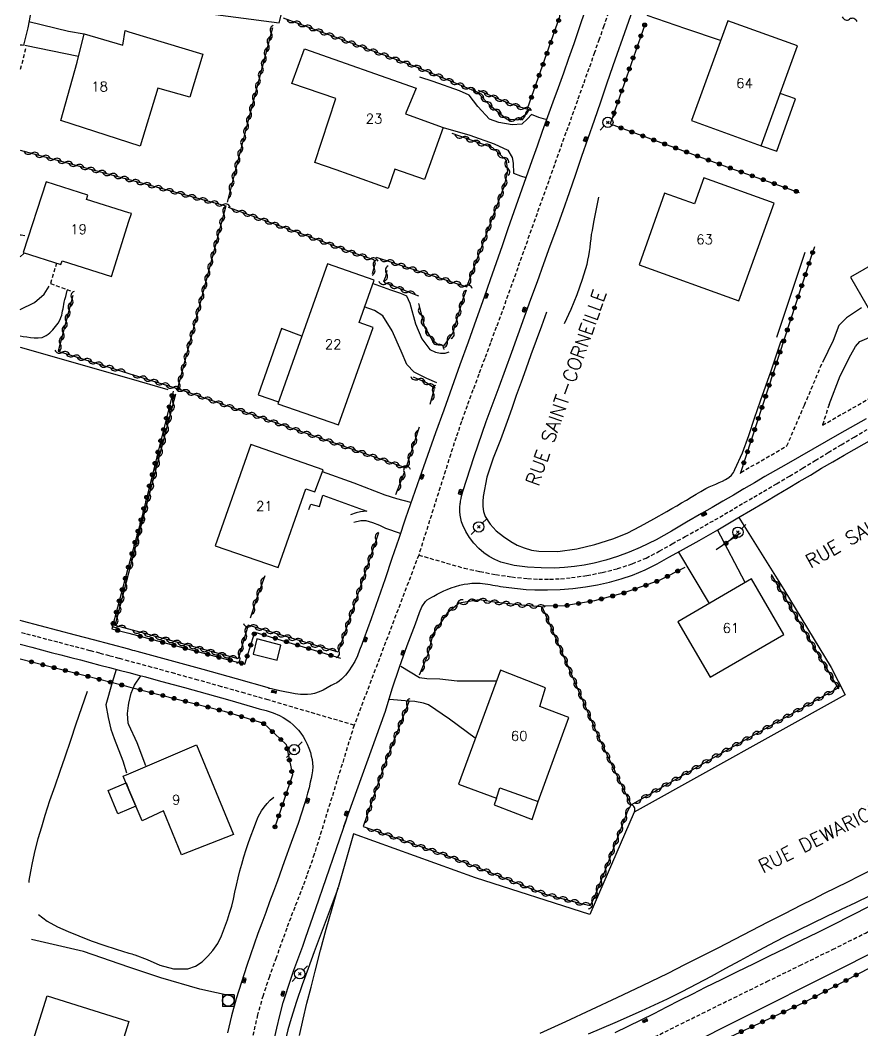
# Model space of a CAD drawing. Header units: millimetres. Extents: x 176000 to 177001, y 163000 to 164001.
# Drawn here: x 176000 to 176108.5, y 163744.2 to 163874.3 of the extents above; entities that cross this region are included whole.
import ezdxf
from ezdxf.enums import TextEntityAlignment as Align

# ---------------------------------------------------------------- set-up
doc = ezdxf.new("R2010")
doc.units = ezdxf.units.MM
doc.linetypes.add('DASHED', pattern=[0.75, 0.5, -0.25])
doc.layers.get('0').update_dxf_attribs({"linetype": 'CONTINUOUS'})
for name, color, linetype in [('W0001', 6, 'DASHED'), ('W0008', 7, 'CONTINUOUS'), ('W0014', 7, 'CONTINUOUS'), ('W0017', 7, 'CONTINUOUS'), ('W0101', 7, 'CONTINUOUS'), ('W0104', 1, 'CONTINUOUS'), ('W0112', 1, 'DASHED'), ('W0211', 2, 'CONTINUOUS'), ('W0214', 2, 'CONTINUOUS'), ('W0300', 7, 'CONTINUOUS'), ('W0310', 3, 'CONTINUOUS'), ('W0322', 7, 'CONTINUOUS'), ('W0323', 7, 'CONTINUOUS'), ('W0330', 7, 'CONTINUOUS'), ('W0401', 7, 'CONTINUOUS'), ('W0420', 7, 'CONTINUOUS'), ('W0473', 7, 'CONTINUOUS'), ('W0989', 7, 'CONTINUOUS'), ('W0991', 7, 'CONTINUOUS')]:
    doc.layers.add(name, color=color, linetype=linetype)
doc.styles.get("Standard").update_dxf_attribs({"font": 'romans.shx', "width": 0.85})

# ---------------------------------------------------------------- blocks, each defined once
blk = doc.blocks.new('T401')
for p, q in [((-0.3, 0.3), (0, 0.3)), ((-0.3, -0.25), (-0.3, 0.3)), ((-0.3, 0.15), (0, 0.15)), ((-0.3, 0), (0, 0)), ((0, 0.3), (0, -0.25)), ((-0.3, -0.15), (0, -0.15)), ((-0.3, -0.25), (-0.3, -0.3)), ((-0.3, -0.3), (0, -0.3)), ((0, -0.3), (0, -0.25))]:
    blk.add_line(p, q)
blk = doc.blocks.new('T473')
for p, q in [((-0.166667, 0.166667), (0.166667, -0.166667)), ((-0.166667, -0.166667), (0.166667, 0.166667)), ((0.500001, 0.500001), (1.000002, 1.000002)), ((-1.000002, -1.000002), (-0.500001, -0.500001))]:
    blk.add_line(p, q)
blk.add_ellipse((0, 0), major_axis=(0.471405, 0.471405), ratio=1, start_param=5.4977871438, end_param=11.780972451)
blk = doc.blocks.new('T420')
for p, q in [((0.75, 0.75), (-0.75, 0.75)), ((-0.75, 0.75), (-0.75, -0.75)), ((0.75, 0.75), (0.75, -0.75)), ((0.75, -0.75), (-0.75, -0.75))]:
    blk.add_line(p, q)
blk.add_ellipse((0, 0), major_axis=(-0.53, 0.53), ratio=1, start_param=3.926991, end_param=10.210176)
blk = doc.blocks.new('t310o')
at = {"color": 0, "linetype": 'Continuous'}
for centre, start, end in [((-0.5, 0.38), 216.8699, 323.1304), ((0.5, -0.37), 36.8699, 143.1303)]:
    blk.add_arc(centre, 0.625, start, end, dxfattribs=at)
blk = doc.blocks.new('t323o')
at = {"color": 0, "linetype": 'Continuous'}
for radius in [0.25, 0.15]:
    blk.add_circle((0, 0), radius, dxfattribs=at)
blk = doc.blocks.new('t322o')
at = {"color": 0, "linetype": 'Continuous'}
for radius in [0.25, 0.15]:
    blk.add_circle((0, 0), radius, dxfattribs=at)

msp = doc.modelspace()

# ---------------------------------------------------------------- linework, layer by layer
at = {"layer": 'W0001'}
for points in [[(176075.75, 163875.28), (176075.16, 163873.57), (176074.56, 163871.86), (176073.96, 163870.16), (176073.23, 163868.09), (176072.49, 163866.02), (176071.75, 163863.95), (176071.01, 163861.88), (176070.27, 163859.82), (176069.53, 163857.75), (176068.79, 163855.69), (176068.05, 163853.62), (176067.3, 163851.51), (176066.55, 163849.41), (176065.8, 163847.31), (176065.06, 163845.2), (176064.31, 163843.1), (176063.56, 163841), (176062.81, 163838.89), (176062.05, 163836.79), (176061.31, 163834.77), (176060.56, 163832.74), (176059.81, 163830.72), (176059.05, 163828.7), (176058.3, 163826.68), (176057.55, 163824.65), (176056.83, 163822.62), (176056.12, 163820.58), (176051.31, 163805.42)], [(176051.31, 163805.42), (176057.17, 163803.74), (176059.2, 163803.3), (176061.24, 163802.91), (176063.3, 163802.6), (176065.36, 163802.39), (176066.77, 163802.32), (176068.17, 163802.31), (176069.58, 163802.37), (176070.98, 163802.51), (176072.97, 163802.79), (176074.95, 163803.18), (176076.91, 163803.67), (176078.82, 163804.29), (176080.59, 163805.04), (176082.3, 163805.92), (176083.96, 163806.87), (176085.62, 163807.8), (176086.9, 163808.5), (176088.17, 163809.22), (176089.43, 163809.94), (176090.69, 163810.67), (176091.95, 163811.41), (176093.2, 163812.15), (176094.46, 163812.88), (176095.72, 163813.61), (176097.4, 163814.58), (176099.07, 163815.58), (176100.73, 163816.59), (176102.38, 163817.6), (176104.04, 163818.62), (176105.71, 163819.62), (176107.38, 163820.61), (176109.06, 163821.58)], [(176051.31, 163805.42), (176043, 163783.5)], [(176014, 163791.76), (176012.75, 163792.1), (176011.5, 163792.43), (176010.25, 163792.77), (176009, 163793.1), (176007.61, 163793.47), (176006.22, 163793.83), (176004.83, 163794.2), (176003.44, 163794.56), (176002.05, 163794.92), (176000.66, 163795.28), (176000, 163795.46)], [(176043, 163783.5), (176031.94, 163786.76), (176028.93, 163787.62), (176025.93, 163788.47), (176022.91, 163789.31), (176019.9, 163790.15), (176018.43, 163790.55), (176016.95, 163790.96), (176015.48, 163791.36), (176014, 163791.76)], [(176043, 163783.5), (176037.86, 163766.88), (176037.39, 163765.5), (176036.9, 163764.14), (176036.39, 163762.78), (176035.87, 163761.42), (176035.35, 163760.07), (176034.83, 163758.71), (176034.32, 163757.35), (176033.83, 163755.98), (176032.96, 163753.56), (176032.09, 163751.14), (176031.27, 163748.7), (176030.57, 163746.22), (176029.87, 163743.18), (176029.3, 163740.11), (176028.83, 163737.02), (176028.45, 163733.92), (176029.48, 163723.38)], [(176029.48, 163723.38), (176047.74, 163729.52), (176051.99, 163730.97), (176056.25, 163732.41), (176060.48, 163733.91), (176064.67, 163735.52), (176068.12, 163736.98), (176071.52, 163738.52), (176074.89, 163740.12), (176078.26, 163741.72), (176081.69, 163743.36), (176085.1, 163745.04), (176088.5, 163746.73), (176091.9, 163748.41), (176096.14, 163750.48), (176100.38, 163752.55), (176104.62, 163754.63), (176108.84, 163756.74), (176112.78, 163758.75), (176116.71, 163760.78), (176120.63, 163762.82), (176124.54, 163764.89)]]:
    msp.add_lwpolyline(points, dxfattribs=at)
at = {"layer": 'W0008'}
for points in [[(176108.95, 163822.97), (176105.51, 163821.02), (176102.07, 163819.06), (176098.63, 163817.1), (176097.27, 163816.31), (176095.9, 163815.52), (176094.54, 163814.73), (176093.19, 163813.93), (176091.83, 163813.14), (176090.46, 163812.35), (176089.1, 163811.56), (176087.73, 163810.78), (176085.79, 163809.64), (176083.85, 163808.48), (176081.88, 163807.37), (176079.85, 163806.38), (176078.4, 163805.78), (176076.92, 163805.24), (176075.42, 163804.78), (176073.89, 163804.39), (176072.64, 163804.13), (176071.37, 163803.93), (176070.09, 163803.8), (176068.81, 163803.75), (176067.08, 163803.76), (176065.33, 163803.84), (176063.59, 163804.07), (176061.89, 163804.52), (176061.11, 163804.84), (176060.38, 163805.24), (176059.7, 163805.72), (176059.07, 163806.26), (176058.43, 163806.93), (176057.87, 163807.66), (176057.39, 163808.45), (176056.98, 163809.27), (176056.83, 163809.7), (176056.72, 163810.13), (176056.64, 163810.57), (176056.6, 163811.01), (176056.59, 163811.19), (176056.59, 163811.36), (176056.6, 163811.53), (176056.62, 163811.7), (176056.64, 163811.87), (176056.66, 163812.04), (176056.69, 163812.21), (176056.71, 163812.38), (176056.77, 163812.69), (176056.84, 163813), (176056.92, 163813.3), (176057.01, 163813.6), (176058.44, 163818.13), (176060.02, 163822.62), (176061.67, 163827.08), (176063.29, 163831.54), (176064.11, 163833.82), (176064.94, 163836.11), (176065.77, 163838.39), (176066.6, 163840.67), (176067.44, 163842.95), (176068.26, 163845.23), (176069.09, 163847.52), (176069.9, 163849.8), (176070.72, 163852.13), (176071.53, 163854.46), (176072.34, 163856.79), (176073.14, 163859.12), (176073.94, 163861.45), (176074.75, 163863.78), (176075.55, 163866.12), (176076.36, 163868.45), (176078.11, 163873.47), (176079.87, 163878.48)], [(176072.59, 163875.09), (176072.16, 163873.82), (176071.72, 163872.54), (176071.27, 163871.26), (176070.61, 163869.38), (176069.94, 163867.49), (176069.26, 163865.61), (176068.59, 163863.73), (176067.91, 163861.85), (176067.23, 163859.97), (176066.55, 163858.09), (176065.88, 163856.2), (176065.11, 163854.01), (176064.34, 163851.82), (176063.58, 163849.62), (176062.81, 163847.43), (176062.05, 163845.23), (176061.28, 163843.04), (176060.52, 163840.85), (176059.74, 163838.65), (176058.71, 163835.74), (176057.67, 163832.82), (176056.62, 163829.91), (176055.57, 163827), (176054.53, 163824.09), (176053.48, 163821.18), (176052.44, 163818.26), (176051.41, 163815.34), (176050.51, 163812.75), (176049.62, 163810.16), (176048.75, 163807.56), (176047.87, 163804.97), (176046.99, 163802.37), (176046.09, 163799.78), (176045.18, 163797.2), (176044.23, 163794.62), (176043.97, 163793.89), (176043.71, 163793.15), (176043.42, 163792.42), (176043.08, 163791.72), (176042.72, 163791.1), (176042.32, 163790.51), (176041.88, 163789.95), (176041.38, 163789.44), (176041.08, 163789.19), (176040.75, 163788.98), (176040.4, 163788.79), (176040.06, 163788.61), (176039.54, 163788.32), (176039.02, 163788.04), (176038.48, 163787.79), (176037.91, 163787.61), (176037.46, 163787.51), (176037, 163787.47), (176036.54, 163787.46), (176036.09, 163787.47), (176035.41, 163787.54), (176034.75, 163787.67), (176034.09, 163787.82), (176033.43, 163787.95), (176033.07, 163788.02), (176032.71, 163788.09), (176032.35, 163788.17), (176031.98, 163788.24)], [(176047.02, 163785.33), (176047.89, 163788.17), (176048.82, 163791), (176049.82, 163793.79), (176050.88, 163796.57), (176051.14, 163797.29), (176051.4, 163798.04), (176051.72, 163798.77), (176052.17, 163799.43), (176052.41, 163799.66), (176052.7, 163799.84), (176052.99, 163799.99), (176053.28, 163800.14), (176053.69, 163800.37), (176054.1, 163800.59), (176054.53, 163800.8), (176054.96, 163800.99), (176055.49, 163801.19), (176056.04, 163801.38), (176056.59, 163801.53), (176057.15, 163801.66), (176057.66, 163801.73), (176058.17, 163801.78), (176058.69, 163801.8), (176059.21, 163801.79), (176059.54, 163801.77), (176059.87, 163801.73), (176060.2, 163801.68), (176060.53, 163801.62), (176060.86, 163801.56), (176061.18, 163801.5), (176061.51, 163801.44), (176061.84, 163801.39), (176062.94, 163801.25), (176064.05, 163801.1), (176065.16, 163800.99), (176066.27, 163800.93), (176067.91, 163800.93), (176069.54, 163800.98), (176071.18, 163801.11), (176072.8, 163801.32), (176074.34, 163801.59), (176075.87, 163801.93), (176077.38, 163802.35), (176078.86, 163802.85), (176080.46, 163803.52), (176082, 163804.31), (176083.52, 163805.14), (176085.02, 163805.97), (176087.43, 163807.3), (176089.82, 163808.67), (176092.19, 163810.07), (176094.56, 163811.46), (176096.01, 163812.3), (176097.45, 163813.16), (176098.88, 163814.02), (176100.32, 163814.88), (176101.75, 163815.73), (176103.19, 163816.59), (176104.64, 163817.44), (176106.08, 163818.27), (176109.95, 163820.48)], [(176014, 163793.28), (176011.72, 163793.9), (176009.43, 163794.51), (176007.14, 163795.11), (176004.86, 163795.71), (176002.57, 163796.31), (176000.28, 163796.91), (176000, 163796.99)], [(176000, 163793.94), (176001.49, 163793.55), (176004, 163792.89), (176005.25, 163792.56), (176006.5, 163792.23), (176007.75, 163791.91), (176009, 163791.58), (176010.25, 163791.26), (176011.5, 163790.93), (176012.75, 163790.61), (176014, 163790.28)], [(176032.09, 163788.27), (176027.84, 163789.47), (176023.58, 163790.66), (176019.31, 163791.84), (176015.05, 163793), (176014.78, 163793.07), (176014.52, 163793.14), (176014.26, 163793.21), (176014, 163793.28)], [(176014, 163790.28), (176015.06, 163790), (176016.12, 163789.72), (176017.17, 163789.44), (176018.23, 163789.15), (176021.15, 163788.36), (176024.07, 163787.55), (176026.99, 163786.73), (176029.9, 163785.87), (176030.78, 163785.62), (176031.67, 163785.38), (176032.56, 163785.1), (176033.41, 163784.74), (176033.88, 163784.49), (176034.33, 163784.2), (176034.75, 163783.89), (176035.16, 163783.55), (176035.51, 163783.21), (176035.84, 163782.85), (176036.14, 163782.47), (176036.42, 163782.06), (176036.71, 163781.57), (176036.96, 163781.06), (176037.17, 163780.53), (176037.36, 163779.99), (176037.48, 163779.53), (176037.58, 163779.07), (176037.64, 163778.6), (176037.66, 163778.13), (176037.64, 163777.63), (176037.56, 163777.13), (176037.46, 163776.64), (176037.35, 163776.16), (176037.19, 163775.45), (176037.01, 163774.75), (176036.81, 163774.05), (176036.61, 163773.36), (176035.79, 163770.86), (176034.91, 163768.39), (176034, 163765.93), (176033.11, 163763.46), (176032.61, 163762.1), (176032.11, 163760.74), (176031.61, 163759.39), (176031.1, 163758.03), (176030.6, 163756.68), (176030.11, 163755.31), (176029.64, 163753.95), (176029.18, 163752.57), (176028.49, 163750.42), (176027.82, 163748.26), (176027.21, 163746.08), (176026.69, 163743.88)], [(176041.69, 163770.44), (176047.02, 163785.33)], [(176032.68, 163742.8), (176033.03, 163744.47), (176033.43, 163746.13), (176033.87, 163747.78), (176034.19, 163748.83), (176034.53, 163749.88), (176034.88, 163750.91), (176035.25, 163751.95), (176035.63, 163752.98), (176036.01, 163754.01), (176036.38, 163755.04), (176036.75, 163756.07), (176038.08, 163759.92), (176039.4, 163763.77), (176040.72, 163767.62), (176042.04, 163771.47)], [(176123.33, 163767.3), (176118.68, 163764.9), (176114.01, 163762.52), (176109.34, 163760.15), (176104.67, 163757.8), (176102.61, 163756.78), (176100.56, 163755.76), (176098.51, 163754.75), (176096.45, 163753.74), (176094.39, 163752.74), (176092.34, 163751.73), (176090.28, 163750.72), (176088.22, 163749.71), (176086.56, 163748.88), (176084.9, 163748.04), (176083.24, 163747.2), (176081.59, 163746.35), (176079.93, 163745.52), (176078.26, 163744.69), (176076.58, 163743.89)], [(176087.48, 163743.04), (176091.3, 163744.96), (176096.44, 163747.53), (176101.57, 163750.11), (176106.69, 163752.7), (176111.82, 163755.29), (176115.35, 163757.08), (176118.88, 163758.86), (176122.41, 163760.65), (176125.95, 163762.44)]]:
    msp.add_lwpolyline(points, dxfattribs=at)
at = {"layer": 'W0014'}
for points in [[(176001.64, 163914.1), (176001.91, 163912.11), (176002.15, 163910.12), (176002.36, 163908.13), (176002.53, 163906.13), (176002.74, 163903.06), (176002.9, 163900), (176003, 163896.92), (176003.01, 163893.85), (176002.93, 163890.43), (176002.78, 163887.01), (176002.53, 163883.6), (176002.17, 163880.2), (176001.84, 163877.9), (176001.43, 163875.61), (176000.96, 163873.33), (176000.41, 163871.07)], [(176000.41, 163871.06), (176000.23, 163871.07), (176000.05, 163871.09), (176000, 163871.09)]]:
    msp.add_lwpolyline(points, dxfattribs=at)
at = {"layer": 'W0017'}
for points in [[(176001.09, 163874.15), (176006.2, 163872.88)], [(176090.16, 163871.69), (176085.72, 163873.18), (176080.73, 163874.93)], [(176006.2, 163872.88), (176008.24, 163872.53)], [(176007.52, 163869.64), (176000.58, 163871.04)], [(176067.7, 163861.51), (176066.78, 163861.78), (176065.83, 163862.14), (176065.34, 163861.58), (176064.59, 163860.92), (176063.34, 163860.82), (176061.65, 163861.13), (176060.42, 163861.57), (176058.93, 163863.17), (176057.81, 163864.65), (176056.56, 163865.21), (176053.17, 163866.39), (176051.45, 163866.98)], [(176054.48, 163860.5), (176057.9, 163859.48), (176061.02, 163858.37), (176062.81, 163857.55), (176063.35, 163856.62), (176063.47, 163855.88), (176063.52, 163854.6)], [(176063.52, 163854.6), (176064.42, 163854.28), (176065.13, 163854.06)], [(176000.46, 163844.27), (176000, 163843.81)], [(176000, 163837.03), (176001.85, 163837.96), (176003.09, 163839.02), (176003.74, 163840.07)], [(176045.31, 163840.43), (176047.68, 163839.57), (176048.97, 163839.13), (176049.75, 163838.81), (176050.17, 163837.85), (176050.9, 163835.2), (176051.71, 163833.26), (176052.74, 163831.89), (176053.47, 163831.55), (176054.12, 163831.42), (176054.73, 163831.43), (176055.24, 163831.61)], [(176053.67, 163827.6), (176052.37, 163828.17), (176050.72, 163828.99), (176049.8, 163829.95), (176049.04, 163831.67), (176047.91, 163834.29), (176046.71, 163836.23), (176045.62, 163836.92), (176044.3, 163837.39)], [(176108.35, 163837.27), (176106.4, 163835.99), (176105.41, 163834.98), (176104.67, 163833.04), (176103.31, 163830.23)], [(176104.15, 163824.8), (176105.58, 163828.49), (176106.94, 163831.2), (176107.57, 163832.27), (176108.12, 163832.91), (176109, 163833.29), (176111.27, 163834.34)], [(176050.3, 163812.18), (176048.48, 163812.68), (176047.01, 163813.15), (176043.01, 163814.69), (176038.92, 163816.15)], [(176037.18, 163811.28), (176037.41, 163811.98), (176038.56, 163811.66), (176038.98, 163813.14), (176044.65, 163811.08), (176043.81, 163810.99), (176043.28, 163810.86), (176042.54, 163810.58)], [(176042.98, 163809.65), (176043.86, 163809.87), (176044.52, 163809.85), (176045.35, 163809.61), (176046.27, 163809.25), (176047.02, 163808.9), (176048.92, 163808.24)], [(176093.37, 163801.87), (176089.78, 163808.69)], [(176084.75, 163805.81), (176088.72, 163799.16)], [(176012.37, 163790.69), (176011.85, 163788.99), (176011.04, 163786.11), (176011.32, 163784.52), (176011.66, 163782.99), (176012.11, 163781.8), (176013.23, 163778.91), (176013.7, 163777.37)], [(176049, 163791.1), (176051.42, 163789.67), (176052.34, 163789.52), (176054.04, 163789.48), (176056.25, 163789.22), (176061.31, 163789.22)], [(176014, 163786.34), (176014.28, 163787.62), (176014.73, 163788.68), (176015.52, 163789.87)], [(176058.57, 163781.82), (176055.28, 163784.28), (176052.59, 163786.11), (176051.92, 163786.33), (176050.83, 163786.55), (176050.07, 163786.61), (176047.54, 163786.83)], [(176014, 163783.56), (176013.91, 163783.76), (176013.81, 163785.03), (176013.94, 163786.05), (176014, 163786.34)], [(176016.18, 163778.29), (176015.05, 163781.25), (176014, 163783.56)]]:
    msp.add_lwpolyline(points, dxfattribs=at)
at = {"layer": 'W0101'}
for points in [[(176091.12, 163874.24), (176086.45, 163861.38), (176095.42, 163858.13), (176100.09, 163870.99)], [(176054.48, 163860.5), (176052.06, 163853.79), (176048.24, 163855.14), (176047.4, 163852.61), (176040.69, 163855.02), (176037.92, 163855.97), (176040.65, 163864.23), (176034.96, 163866.14), (176036.6, 163870.63), (176050.98, 163865.55), (176049.62, 163862.23)], [(176079.72, 163842.78), (176092.54, 163838.14), (176097.07, 163850.75), (176088.01, 163854.01), (176086.83, 163850.65), (176082.96, 163852.04)], [(176110.94, 163834.2), (176123.26, 163841.31), (176119.23, 163848.3), (176106.91, 163841.19)], [(176039.59, 163842.92), (176033.16, 163824.91), (176041, 163822.19), (176045.47, 163834.71), (176043.66, 163835.37), (176045.57, 163840.82)], [(176033.2, 163803.8), (176036.77, 163813.93), (176037.95, 163813.55), (176039.01, 163816.41), (176029.68, 163819.66), (176025.09, 163806.6)], [(176088.85, 163789.7), (176098.33, 163795.21), (176094.18, 163802.34), (176084.7, 163796.83)], [(176061.84, 163790.6), (176056.44, 163775.9), (176061.33, 163774.13), (176061.78, 163775.45), (176066.71, 163773.66), (176070.66, 163784.52), (176066.91, 163785.93), (176067.64, 163788.3)], [(176003.46, 163748.64), (176014, 163745.34), (176011.72, 163738.08), (176001.19, 163741.38)]]:
    msp.add_lwpolyline(points, close=True, dxfattribs=at)
for points in [[(176005.24, 163861.37), (176007.33, 163868.88), (176008.24, 163872.53), (176013.21, 163871.09), (176013.52, 163872.96), (176014, 163872.82)], [(176014, 163872.82), (176023.5, 163869.93), (176021.86, 163864.41), (176017.71, 163865.53), (176015.45, 163858.1), (176014, 163858.56)], [(176014, 163858.56), (176005.24, 163861.37)], [(176014, 163849.5), (176008.55, 163851.22), (176008.72, 163851.77), (176003.34, 163853.47), (176000.39, 163844.39)], [(176014, 163848.42), (176014.31, 163849.4), (176014, 163849.5)], [(176000.39, 163844.39), (176005.25, 163842.85), (176005.39, 163843.3), (176011.75, 163841.3), (176014, 163848.42)], [(176022.71, 163781), (176027.48, 163769.43), (176020.77, 163766.81), (176018.45, 163772.48), (176015.69, 163771.17), (176014, 163775.2)], [(176014, 163777.26), (176022.71, 163781)], [(176014, 163775.2), (176013.27, 163776.94), (176014, 163777.26)]]:
    msp.add_lwpolyline(points, dxfattribs=at)
at = {"layer": 'W0104'}
for points in [[(176095.42, 163858.13), (176097.45, 163857.42), (176099.85, 163864.19), (176097.87, 163864.88)], [(176036.27, 163833.63), (176033.63, 163834.6), (176030.66, 163826.07), (176033.24, 163825.14)], [(176014, 163772.69), (176012.57, 163772.09), (176011.31, 163775.1), (176013.63, 163776.08)], [(176013.63, 163776.08), (176014, 163775.2)], [(176014, 163775.2), (176014.89, 163773.07), (176014, 163772.69)], [(176061.33, 163774.13), (176061.04, 163773.25), (176065.93, 163771.38), (176066.71, 163773.66)]]:
    msp.add_lwpolyline(points, dxfattribs=at)
msp.add_lwpolyline([(176029.98, 163792.66), (176033.07, 163791.87), (176033.57, 163793.83), (176030.48, 163794.61)], close=True, dxfattribs=at)
at = {"layer": 'W0112'}
for points in [[(176000.69, 163870.62), (176000, 163867.91)], [(176004.68, 163843.03), (176003.89, 163840.39), (176006.82, 163839.34)], [(176104.15, 163824.8), (176103.3, 163822.14), (176121.14, 163832.31)], [(176092.8, 163816.06), (176098.72, 163819.47), (176100.99, 163824.73), (176103.31, 163830.23)]]:
    msp.add_lwpolyline(points, dxfattribs=at)
at = {"layer": 'W0211'}
for points in [[(176000.6, 163846.55), (176000.13, 163846.6), (176000, 163846.6)], [(176000, 163833.64), (176000.39, 163833.57), (176000.84, 163833.51), (176001.32, 163833.45), (176001.81, 163833.39), (176002.31, 163833.38), (176002.81, 163833.45), (176003.08, 163833.56), (176003.34, 163833.7), (176003.58, 163833.87), (176003.8, 163834.06), (176004.19, 163834.43), (176004.55, 163834.84), (176004.87, 163835.28), (176005.14, 163835.76), (176005.25, 163836.03), (176005.34, 163836.3), (176005.41, 163836.58), (176005.46, 163836.86), (176005.51, 163837.14), (176005.56, 163837.42), (176005.61, 163837.7), (176005.67, 163837.97), (176005.76, 163838.35), (176005.86, 163838.73), (176005.96, 163839.11), (176006.05, 163839.49)], [(176109.5, 163764.8), (176108.02, 163764.05), (176106.53, 163763.3), (176105.04, 163762.56), (176103.54, 163761.82), (176102.05, 163761.08), (176100.57, 163760.33), (176098.42, 163759.23), (176096.27, 163758.13), (176094.13, 163757.02), (176091.99, 163755.91), (176089.84, 163754.81), (176087.69, 163753.71), (176085.54, 163752.63), (176083.38, 163751.55), (176080.1, 163749.95), (176076.82, 163748.38), (176073.52, 163746.83), (176070.21, 163745.31), (176066.9, 163743.81)], [(176035.98, 163743.55), (176036.43, 163745.64), (176036.92, 163747.71), (176037.45, 163749.78), (176037.98, 163751.84), (176038.68, 163754.53), (176039.41, 163757.23), (176040.16, 163759.91), (176040.93, 163762.59)]]:
    msp.add_lwpolyline(points, dxfattribs=at)
at = {"layer": 'W0214'}
for points in [[(176040.95, 163762.58), (176040.16, 163760.52), (176039.38, 163758.46), (176038.62, 163756.39), (176037.86, 163754.31), (176037.09, 163752.18), (176036.31, 163750.05), (176035.56, 163747.91), (176034.87, 163745.74), (176034.47, 163744.29), (176034.12, 163742.83)], [(176073.2, 163743.76), (176076.62, 163745.21), (176080.01, 163746.71), (176083.37, 163748.28), (176085.26, 163749.21), (176087.14, 163750.19), (176089.01, 163751.18), (176090.87, 163752.2), (176092.72, 163753.21), (176094.58, 163754.22), (176096.44, 163755.22), (176098.32, 163756.19), (176100.16, 163757.12), (176102.02, 163758.02), (176103.87, 163758.91), (176105.74, 163759.8), (176107.6, 163760.69), (176109.45, 163761.58)]]:
    msp.add_lwpolyline(points, dxfattribs=at)
at = {"layer": 'W0300'}
for points in [[(176014, 163876.48), (176033.33, 163873.95), (176039.55, 163898.26), (176014, 163898.07)], [(176074.48, 163851.52), (176074.25, 163850.45), (176074.03, 163849.38), (176073.82, 163848.31), (176073.63, 163847.24), (176073.54, 163846.69), (176073.46, 163846.14), (176073.4, 163845.59), (176073.33, 163845.05), (176073.26, 163844.5), (176073.18, 163843.95), (176073.07, 163843.4), (176072.95, 163842.86), (176072.37, 163840.89), (176071.69, 163838.95), (176070.92, 163837.04), (176070.04, 163835.18)], [(176101.04, 163844.38), (176097.37, 163833.44)], [(176067.79, 163836.72), (176067.11, 163834.89), (176066.43, 163833.05), (176065.76, 163831.22), (176065.1, 163829.38), (176064.49, 163827.69), (176063.88, 163825.99), (176063.29, 163824.3), (176062.7, 163822.6), (176061.84, 163820.25), (176060.9, 163817.89), (176060.1, 163815.47), (176059.62, 163812.97), (176059.57, 163812.33), (176059.56, 163811.67), (176059.65, 163811.01), (176059.87, 163810.38), (176060.5, 163809.38), (176061.31, 163808.53), (176062.22, 163807.81), (176063.17, 163807.18), (176064.01, 163806.71), (176064.9, 163806.33), (176065.83, 163806.05), (176066.79, 163805.9), (176069.24, 163805.88), (176071.66, 163806.22), (176074.01, 163806.79), (176076.31, 163807.5), (176078.14, 163808.23), (176079.89, 163809.12), (176081.59, 163810.09), (176083.28, 163811.05), (176083.92, 163811.4), (176084.55, 163811.76), (176085.17, 163812.13), (176085.79, 163812.51), (176086.41, 163812.88), (176087.04, 163813.26), (176087.66, 163813.62), (176088.29, 163813.98), (176088.71, 163814.19), (176089.13, 163814.39), (176089.56, 163814.57), (176089.99, 163814.75), (176090.42, 163814.94), (176090.84, 163815.17), (176091.23, 163815.43), (176091.6, 163815.73), (176091.74, 163815.89), (176091.85, 163816.06), (176091.95, 163816.24), (176092.04, 163816.43), (176092.99, 163818.6), (176093.81, 163820.82), (176094.56, 163823.07), (176095.33, 163825.3), (176096.01, 163827.22), (176096.68, 163829.14), (176097.33, 163831.07), (176097.98, 163833)], [(176008.61, 163787.85), (176007.89, 163785.74), (176007.18, 163783.63), (176006.46, 163781.52), (176005.74, 163779.4), (176005.09, 163777.53), (176004.44, 163775.66), (176003.79, 163773.78), (176003.19, 163771.89), (176002.73, 163770.39), (176002.29, 163768.87), (176001.88, 163767.35), (176001.56, 163765.8), (176001.34, 163764.66), (176001.12, 163763.49), (176001.1, 163763.23)], [(176014, 163754.16), (176014.19, 163754.11), (176014.38, 163754.05), (176014.57, 163753.99), (176014.76, 163753.93), (176016.33, 163753.34), (176017.97, 163752.62), (176019.75, 163752.11), (176021.58, 163752.13), (176022.57, 163752.47), (176023.44, 163753.04), (176024.17, 163753.75), (176024.82, 163754.49), (176025.44, 163755.4), (176025.92, 163756.39), (176026.31, 163757.4), (176026.68, 163758.42), (176026.97, 163759.3), (176027.23, 163760.2), (176027.45, 163761.1), (176027.65, 163762.01), (176027.85, 163762.92), (176028.05, 163763.83), (176028.27, 163764.73), (176028.52, 163765.63), (176028.8, 163766.56), (176029.09, 163767.49), (176029.4, 163768.42), (176029.74, 163769.33), (176030.03, 163770.13), (176030.32, 163770.93), (176030.65, 163771.72), (176031.07, 163772.48), (176031.4, 163772.97), (176031.78, 163773.43), (176032.19, 163773.86), (176032.64, 163774.25)], [(176002.37, 163759.14), (176003.45, 163758.29), (176004.79, 163757.55), (176006.18, 163756.95), (176007.55, 163756.37), (176009.13, 163755.73), (176010.75, 163755.17), (176012.37, 163754.66), (176014, 163754.16)]]:
    msp.add_lwpolyline(points, dxfattribs=at)
at = {"layer": 'W0310'}
for points in [[(176033.86, 163874.6), (176050.89, 163868.34), (176058.79, 163865.07), (176060.48, 163863.34), (176062.61, 163861.6), (176064.1, 163861.48), (176065.25, 163862.29), (176065.53, 163862.77), (176064.39, 163863.09), (176062.53, 163863.76), (176059.01, 163865.25)], [(176032.49, 163873.33), (176029.14, 163860.57), (176026.65, 163850.89)], [(176045.85, 163843.78), (176057.52, 163839.98), (176062.32, 163852.89), (176062.79, 163854.78), (176062.6, 163856.24), (176060.85, 163857.86), (176057.34, 163859.09), (176055.61, 163859.7)], [(176000, 163857.56), (176014, 163853.77)], [(176014, 163853.77), (176015.43, 163853.39), (176026.47, 163850.39), (176020.26, 163826.86), (176049.7, 163816.64), (176051.42, 163821.95)], [(176045.37, 163841.69), (176045.74, 163843.07), (176045.52, 163843.45), (176042.76, 163844.38), (176035.98, 163846.88), (176026.8, 163850.2)], [(176051.32, 163838.78), (176047.41, 163840.29), (176047.04, 163840.42), (176046.82, 163840.69), (176047.08, 163841.28), (176047.27, 163842.07)], [(176006.77, 163838.83), (176004.9, 163831.68), (176014, 163828.81)], [(176051.27, 163837.8), (176052.04, 163834.79), (176053, 163833.2), (176053.86, 163832.49), (176054.65, 163832.47), (176055.7, 163833.99), (176057, 163838.29), (176057.46, 163839.57)], [(176014, 163828.81), (176020.22, 163826.85)], [(176052.78, 163824.86), (176053.31, 163826.72), (176053.28, 163826.96), (176052.32, 163827.62), (176051.04, 163828.14), (176050.66, 163828.32)], [(176014, 163803.15), (176020.06, 163826.17)], [(176048.37, 163813.24), (176049.49, 163816.11)], [(176046.14, 163808.3), (176040.93, 163792.9), (176029.37, 163796.41), (176028.06, 163792.04), (176014, 163795.87)], [(176014, 163795.87), (176012.21, 163796.36), (176014, 163803.15)], [(176031.49, 163802.73), (176030.46, 163799.93), (176029.62, 163797.31)], [(176078.67, 163773.24), (176090.42, 163780), (176105.33, 163788.31), (176096.74, 163802.91)], [(176044.17, 163770.47), (176055.41, 163766.54), (176067.6, 163761.76), (176072.08, 163760.59), (176073.41, 163760.29), (176073.78, 163760.99), (176075.29, 163764.67), (176078.25, 163772.49), (176078.67, 163773.24), (176074.55, 163781.82), (176069.89, 163792.64), (176067.25, 163798.68)], [(176067.51, 163798.73), (176064.12, 163799.02), (176061.36, 163799.33), (176059.1, 163799.65), (176056.52, 163799.22), (176054.99, 163797.95), (176053.14, 163795.25), (176052.5, 163792.63), (176051.39, 163789.97)], [(176050.07, 163786.65), (176046.96, 163778.54), (176044.18, 163770.47)]]:
    msp.add_lwpolyline(points, dxfattribs=at)
at = {"layer": 'W0322'}
msp.add_lwpolyline([(176068.35, 163732.72), (176086.34, 163741.02), (176100.89, 163747.78), (176110.77, 163752.97), (176116.48, 163755.41), (176119.51, 163756.1), (176122.88, 163756.16), (176128.47, 163754.94), (176136.33, 163749.57), (176140.65, 163743.6), (176144.83, 163737.64), (176147.65, 163731.82), (176150.65, 163726.01)], dxfattribs=at)
at = {"layer": 'W0323'}
for points in [[(176065.34, 163862.95), (176069.5, 163874.76), (176069.51, 163875.82), (176068.24, 163877.29), (176066.4, 163878.24), (176062.98, 163879.65)], [(176080.46, 163873.83), (176075.95, 163860.95)], [(176075.95, 163860.95), (176091.45, 163855.25), (176100.3, 163852.13)], [(176102.29, 163845.1), (176102.04, 163844.39), (176092.71, 163815.88)], [(176019.7, 163826.52), (176015.47, 163809.63), (176014, 163804.16)], [(176092.76, 163808.22), (176089.64, 163806.09)], [(176014, 163804.16), (176011.79, 163795.93), (176014, 163795.34)], [(176085.58, 163803.82), (176082.27, 163802.14), (176077.65, 163800.5), (176073.94, 163799.54), (176070.09, 163798.87), (176067.43, 163798.85)], [(176014, 163795.34), (176028.91, 163791.38), (176030.22, 163795.51), (176041.25, 163792.12)], [(176000, 163792.04), (176013.37, 163788.6)], [(176013.37, 163788.6), (176014, 163788.44)], [(176014, 163788.44), (176026.28, 163785.31), (176031.31, 163783.75), (176034.25, 163781.03), (176035.05, 163777.12), (176032.8, 163770.39)]]:
    msp.add_lwpolyline(points, dxfattribs=at)
at = {"layer": 'W0330'}
for points in [[(176000, 163832.19), (176014, 163828.19)], [(176014, 163828.19), (176019, 163826.76)], [(176092.52, 163810.27), (176098.33, 163800.98), (176104.41, 163790.93), (176106.23, 163787.43), (176079.04, 163772.31), (176073.36, 163759.11), (176058.63, 163763.86), (176042.9, 163769.53)], [(176042.91, 163769.53), (176040.93, 163762.59)], [(176014, 163752.36), (176008.14, 163754.36), (176001.46, 163755.89)], [(176027.41, 163748.55), (176023.11, 163749.49), (176018.1, 163750.95), (176014, 163752.36)]]:
    msp.add_lwpolyline(points, dxfattribs=at)

# ---------------------------------------------------------------- block references
at = {"layer": 'W0310'}
for p, rotation in [((176035.27, 163874.08), 339.791049823856), ((176036.68, 163873.57), 339.791049823856), ((176106.81, 163874.44), 161.907549622226), ((176032.31, 163872.66), 255.2803046945529), ((176038.08, 163873.05), 339.791049823856), ((176039.49, 163872.53), 339.791049823856), ((176040.9, 163872.01), 339.791049823856), ((176031.93, 163871.21), 255.2803046945529), ((176042.31, 163871.49), 339.791049823856), ((176043.71, 163870.98), 339.791049823856), ((176031.55, 163869.76), 255.2803046945529), ((176045.12, 163870.46), 339.791049823856), ((176046.53, 163869.94), 339.791049823856), ((176047.94, 163869.42), 339.791049823856), ((176031.17, 163868.31), 255.2803046945529), ((176049.34, 163868.9), 339.791049823856), ((176050.75, 163868.38), 339.791049823856), ((176030.79, 163866.86), 255.2803046945529), ((176052.14, 163867.82), 337.5754157320066), ((176053.53, 163867.25), 337.5754157320066), ((176030.41, 163865.41), 255.2803046945529), ((176054.91, 163866.67), 337.5754157320066), ((176056.3, 163866.1), 337.5754157320066), ((176057.69, 163865.53), 337.5754157320066), ((176030.03, 163863.96), 255.2803046945529), ((176059, 163864.85), 314.1294122619702), ((176059.29, 163865.13), 157.0694948487134), ((176060.67, 163864.55), 157.0694948487134), ((176029.65, 163862.51), 255.2803046945529), ((176060.05, 163863.78), 314.1294122619702), ((176061.16, 163862.78), 320.7647825292719), ((176062.05, 163863.96), 157.0694948487134), ((176063.45, 163863.43), 160.1032751610115), ((176062.32, 163861.83), 320.7647825292719), ((176064.88, 163862.95), 164.3614951858169), ((176065.03, 163862.13), 35.17249980301135), ((176029.27, 163861.06), 255.2803046945529), ((176063.74, 163861.51), 355.5453905998151), ((176028.89, 163859.61), 255.5798616372383), ((176056.93, 163859.23), 160.5947004079844), ((176028.52, 163858.15), 255.5798616372383), ((176058.35, 163858.73), 160.6590720253142), ((176059.76, 163858.24), 160.6590720253142), ((176061.1, 163857.62), 137.1954050461981), ((176001.45, 163857.16), 344.8836052046067), ((176002.9, 163856.77), 344.8836052046067), ((176028.14, 163856.7), 255.5798616372383), ((176062.2, 163856.6), 137.1954050461981), ((176004.34, 163856.38), 344.8836052046067), ((176005.79, 163855.99), 344.8836052046067), ((176007.24, 163855.6), 344.8836052046067), ((176008.69, 163855.21), 344.8836052046067), ((176027.77, 163855.25), 255.5798616372383), ((176062.72, 163855.28), 97.71592321019905), ((176010.14, 163854.82), 344.8836052046067), ((176011.58, 163854.43), 344.8836052046067), ((176013.03, 163854.04), 344.8836052046067), ((176027.4, 163853.8), 255.5798616372383), ((176062.55, 163853.81), 75.92811596756158), ((176014.48, 163853.65), 344.8836052047016), ((176015.92, 163853.25), 344.7861872633542), ((176017.37, 163852.86), 344.7861872633542), ((176027.02, 163852.34), 255.5798616372383), ((176062.13, 163852.38), 69.63771329477895), ((176018.82, 163852.47), 344.7861872633542), ((176020.27, 163852.07), 344.7861872633542), ((176021.71, 163851.68), 344.7861872633542), ((176023.16, 163851.29), 344.7861872633542), ((176061.6, 163850.97), 69.63771329477895), ((176024.61, 163850.89), 344.7861872633542), ((176026.06, 163850.5), 344.7861872633542), ((176061.08, 163849.56), 69.63771329477895), ((176026.2, 163849.35), 255.2162938516003), ((176028.21, 163849.69), 160.1071980336985), ((176029.62, 163849.18), 160.1071980336985), ((176031.03, 163848.67), 160.1071980336985), ((176060.56, 163848.16), 69.63771329477895), ((176025.81, 163847.9), 255.2162938516003), ((176032.44, 163848.16), 160.1071980336985), ((176033.85, 163847.65), 160.1071980336985), ((176025.43, 163846.45), 255.2162938516003), ((176035.26, 163847.14), 160.1071980336985), ((176036.67, 163846.62), 159.8205413354243), ((176038.08, 163846.1), 159.8205413354243), ((176060.04, 163846.75), 69.63771329477895), ((176025.05, 163845), 255.2162938516003), ((176039.49, 163845.59), 159.8205413354243), ((176040.9, 163845.07), 159.8205413354243), ((176059.52, 163845.34), 69.63771329477895), ((176024.66, 163843.55), 255.2162938516003), ((176042.31, 163844.55), 159.8205413354243), ((176043.72, 163844.06), 161.2294103979141), ((176045.14, 163843.58), 161.2294103979141), ((176058.99, 163843.94), 69.63771329477895), ((176024.28, 163842.1), 255.2162938516003), ((176045.57, 163842.43), 74.82972197450273), ((176047.28, 163843.32), 341.9591093394868), ((176047.17, 163841.69), 76.6269906051942), ((176048.7, 163842.85), 341.9591093394868), ((176050.13, 163842.39), 341.9591093394868), ((176058.47, 163842.53), 69.63771329477895), ((176023.9, 163840.65), 255.2162938516003), ((176051.56, 163841.92), 341.9591093394868), ((176052.98, 163841.46), 341.9591093394868), ((176054.41, 163840.99), 341.9591093394868), ((176057.95, 163841.12), 69.63771329477895), ((176023.52, 163839.2), 255.2162938516003), ((176047.12, 163840.39), 160.8691852368805), ((176048.52, 163839.86), 158.943867675437), ((176055.84, 163840.53), 341.9591093394868), ((176057.26, 163840.06), 341.9591093394868), ((176006.67, 163838.41), 255.3393245949064), ((176023.13, 163837.75), 255.2162938516003), ((176049.92, 163839.32), 158.943867675437), ((176057.1, 163838.57), 70.21543526623785), ((176006.29, 163836.96), 255.3393245949064), ((176056.65, 163837.13), 73.15675082996135), ((176005.91, 163835.51), 255.3393245949064), ((176022.75, 163836.3), 255.2162938516003), ((176051.64, 163836.35), 284.2778453542258), ((176056.22, 163835.7), 73.15675082996135), ((176005.53, 163834.06), 255.3393245949064), ((176022.37, 163834.85), 255.2162938516003), ((176052.01, 163834.89), 284.2778453542258), ((176055.78, 163834.26), 73.15675082996135), ((176005.15, 163832.61), 255.3393245949064), ((176021.99, 163833.4), 255.2162938516003), ((176052.76, 163833.6), 301.275000223448), ((176055.01, 163832.99), 55.34417095073996), ((176021.6, 163831.95), 255.2162938516003), ((176053.8, 163832.54), 320.4644725417332), ((176005.42, 163831.52), 342.5141941110464), ((176006.85, 163831.06), 342.5141941110464), ((176008.28, 163830.61), 342.5141941110464), ((176021.22, 163830.5), 255.2162938516003), ((176009.71, 163830.16), 342.5141941110464), ((176011.14, 163829.71), 342.5141941110464), ((176012.57, 163829.26), 342.5141941110464), ((176020.84, 163829.05), 255.2162938516003), ((176015.43, 163828.36), 342.514194111047), ((176016.86, 163827.91), 342.514194111047), ((176020.45, 163827.59), 255.2162938516003), ((176051.24, 163828.06), 157.9206452386977), ((176018.29, 163827.46), 342.514194111047), ((176019.72, 163827.01), 342.514194111047), ((176020.95, 163826.61), 340.8712851338599), ((176052.59, 163827.43), 145.666801702994), ((176053.2, 163826.31), 74.07913665163974), ((176019.73, 163824.91), 75.2442326225702), ((176022.37, 163826.12), 340.8712851338599), ((176023.79, 163825.63), 340.8712851338599), ((176019.35, 163823.46), 75.2442326225702), ((176025.2, 163825.14), 340.8712851338599), ((176026.62, 163824.65), 340.8712851338599), ((176028.04, 163824.16), 340.8712851338599), ((176029.46, 163823.66), 340.8712851338599), ((176030.87, 163823.17), 340.8712851338599), ((176032.29, 163822.68), 340.8712851338599), ((176018.97, 163822.01), 75.2442326225702), ((176033.71, 163822.19), 340.8712851338599), ((176035.13, 163821.7), 340.8712851338599), ((176018.58, 163820.56), 75.2442326225702), ((176036.54, 163821.21), 340.8712851338599), ((176037.96, 163820.72), 340.8712851338599), ((176039.38, 163820.22), 340.8712851338599), ((176050.96, 163820.52), 71.98411472297035), ((176018.2, 163819.11), 75.2442326225702), ((176040.79, 163819.73), 340.8712851338599), ((176042.21, 163819.24), 340.8712851338599), ((176043.63, 163818.75), 340.8712851338599), ((176050.49, 163819.1), 71.98411472297035), ((176017.82, 163817.66), 75.2442326225702), ((176045.05, 163818.26), 340.8712851338599), ((176046.46, 163817.77), 340.8712851338599), ((176050.03, 163817.67), 71.98411472297035), ((176017.44, 163816.21), 75.2442326225702), ((176047.88, 163817.28), 340.8712851338599), ((176049.3, 163816.78), 340.8712851338599), ((176049.47, 163816.04), 68.53371034209525), ((176017.06, 163814.75), 75.2442326225702), ((176048.92, 163814.64), 68.53371034209525), ((176016.67, 163813.3), 75.2442326225702), ((176016.29, 163811.85), 75.2442326225702), ((176015.91, 163810.4), 75.2442326225702), ((176015.53, 163808.95), 75.2442326225702), ((176015.15, 163807.5), 75.2442326225702), ((176045.82, 163807.37), 251.3199608678282), ((176014.76, 163806.05), 75.2442326225702), ((176045.34, 163805.94), 251.3199608678282), ((176014.38, 163804.6), 75.2442326225702), ((176044.86, 163804.52), 251.3199608678282), ((176044.38, 163803.1), 251.3199608678282), ((176013.62, 163801.7), 75.24423262258468), ((176031.06, 163801.58), 249.8787563363975), ((176043.9, 163801.68), 251.3199608678282), ((176097.28, 163801.99), 120.4784023460408), ((176013.24, 163800.25), 75.24423262258468), ((176030.55, 163800.17), 249.8787563363975), ((176043.42, 163800.26), 251.3199608678282), ((176098.05, 163800.69), 120.4784023460408), ((176012.85, 163798.8), 75.24423262258468), ((176030.08, 163798.74), 252.2434267977425), ((176042.94, 163798.84), 251.3199608678282), ((176056.26, 163799), 219.5953867199226), ((176057.66, 163799.41), 189.4839786687175), ((176059.14, 163799.65), 171.8415929532269), ((176060.63, 163799.43), 171.8415929532269), ((176098.81, 163799.4), 120.4784023460408), ((176042.46, 163797.42), 251.3199608678282), ((176055.1, 163798.05), 219.5953867199226), ((176062.12, 163799.24), 173.5481473685503), ((176063.61, 163799.07), 173.5481473685503), ((176065.1, 163798.93), 175.2461467226187), ((176066.59, 163798.81), 175.2461467226187), ((176067.6, 163797.88), 113.6288800171608), ((176099.57, 163798.11), 120.4784023460408), ((176012.47, 163797.35), 75.24423262258468), ((176054.22, 163796.84), 235.5976485009974), ((176068.2, 163796.51), 113.6288800171608), ((176100.33, 163796.82), 120.4784023460408), ((176012.68, 163796.24), 164.7259128325013), ((176015.45, 163795.48), 164.7259128322183), ((176029.04, 163795.32), 253.3415869580937), ((176029.71, 163796.31), 163.0795867357585), ((176031.15, 163795.87), 163.0795867357585), ((176032.58, 163795.44), 163.0795867357585), ((176041.98, 163796), 251.3199608678282), ((176053.38, 163795.6), 235.5976485009974), ((176068.8, 163795.13), 113.6288800171608), ((176101.09, 163795.52), 120.4784023460408), ((176016.89, 163795.08), 164.7259128322183), ((176018.34, 163794.69), 164.7259128322183), ((176019.79, 163794.29), 164.7259128322183), ((176028.61, 163793.88), 253.3415869580937), ((176034.02, 163795), 163.0795867357585), ((176035.45, 163794.56), 163.0795867357585), ((176036.89, 163794.13), 163.0795867357585), ((176041.5, 163794.58), 251.3199608678282), ((176052.88, 163794.2), 256.3353996195177), ((176069.4, 163793.76), 113.6288800171608), ((176101.85, 163794.23), 120.4784023460408), ((176021.24, 163793.9), 164.7259128322183), ((176022.68, 163793.5), 164.7259128322183), ((176024.13, 163793.11), 164.7259128322183), ((176025.58, 163792.71), 164.7259128322183), ((176028.18, 163792.45), 253.3415869580937), ((176038.32, 163793.69), 163.0795867357585), ((176039.76, 163793.25), 163.0795867357585), ((176041.02, 163793.16), 251.3199608678282), ((176052.53, 163792.75), 256.3353996195177), ((176070, 163792.38), 113.2899101548866), ((176102.61, 163792.94), 120.4784023460408), ((176027.02, 163792.32), 164.7259128322183), ((176051.97, 163791.36), 247.3495528403014), ((176070.6, 163791.01), 113.2899101548866), ((176103.37, 163791.64), 120.4784023460408), ((176071.19, 163789.63), 113.2899101548866), ((176104.13, 163790.35), 120.4784023460408), ((176104.89, 163789.06), 120.4784023460408), ((176071.78, 163788.25), 113.2899101548866), ((176104.79, 163788), 29.11068882162744), ((176049.81, 163785.98), 249.0524812795591), ((176072.38, 163786.87), 113.2899101548866), ((176102.17, 163786.54), 29.11068882162744), ((176103.48, 163787.27), 29.11068882162744), ((176049.27, 163784.58), 249.0524812795591), ((176072.97, 163785.49), 113.2899101548866), ((176099.54, 163785.08), 29.11068882162744), ((176100.85, 163785.81), 29.11068882162744), ((176048.74, 163783.18), 249.0524812795591), ((176073.56, 163784.12), 113.2899101548866), ((176096.92, 163783.62), 29.11068882162744), ((176098.23, 163784.35), 29.11068882162744), ((176048.2, 163781.78), 249.0524812795591), ((176074.15, 163782.74), 113.2899101548866), ((176094.3, 163782.16), 29.11068882162744), ((176095.61, 163782.89), 29.11068882162744), ((176074.77, 163781.37), 115.6525093882113), ((176092.99, 163781.43), 29.11068882162744), ((176047.67, 163780.37), 249.0524812795591), ((176075.42, 163780.02), 115.6525093882113), ((176090.37, 163779.97), 29.92463258333084), ((176091.68, 163780.7), 29.11068882162744), ((176047.13, 163778.97), 249.0524812795591), ((176076.06, 163778.67), 115.6525093882113), ((176087.77, 163778.48), 29.92463258333084), ((176089.07, 163779.23), 29.92463258333084), ((176046.63, 163777.56), 250.985553772781), ((176076.71, 163777.31), 115.6525093882113), ((176085.17, 163776.98), 29.92463258333084), ((176086.47, 163777.73), 29.92463258333084), ((176046.14, 163776.14), 250.985553772781), ((176077.36, 163775.96), 115.6525093882113), ((176083.87, 163776.23), 29.92463258333084), ((176045.65, 163774.72), 250.985553772781), ((176078.01, 163774.61), 115.6525093882113), ((176081.27, 163774.74), 29.92463258333084), ((176082.57, 163775.48), 29.92463258333084), ((176045.16, 163773.31), 250.985553772781), ((176078.66, 163773.26), 115.6525093882113), ((176079.97, 163773.99), 29.92463258333084), ((176044.67, 163771.89), 250.985553772781), ((176078.03, 163771.91), 69.25246479540375), ((176077.5, 163770.51), 69.25246479540375), ((176045.59, 163769.97), 340.7115430724149), ((176047, 163769.48), 340.7115430724149), ((176076.97, 163769.1), 69.25246479540375), ((176048.42, 163768.98), 340.7115430724149), ((176049.83, 163768.49), 340.7115430724149), ((176051.25, 163767.99), 340.7115430724149), ((176076.44, 163767.7), 69.25246479540375), ((176052.67, 163767.5), 340.7115430724149), ((176054.08, 163767), 340.7115430724149), ((176075.91, 163766.3), 69.25246479540375), ((176055.5, 163766.5), 338.6105961802019), ((176056.89, 163765.96), 338.6105961802019), ((176058.29, 163765.41), 338.6105961802019), ((176075.38, 163764.89), 69.25246479540375), ((176059.69, 163764.86), 338.6105961802019), ((176061.08, 163764.31), 338.6105961802019), ((176062.48, 163763.77), 338.6105961802019), ((176063.88, 163763.22), 338.6105961802019), ((176065.27, 163762.67), 338.6105961802019), ((176074.81, 163763.5), 67.72120378212824), ((176066.67, 163762.13), 338.6105961802019), ((176068.08, 163761.64), 345.3535784969374), ((176074.24, 163762.12), 67.72120378212824), ((176069.54, 163761.26), 345.3535784969374), ((176070.99, 163760.88), 345.3535784969374), ((176072.44, 163760.51), 347.4257915238852), ((176073.65, 163760.74), 62.01254680944572)]:
    msp.add_blockref('t310o', p, dxfattribs=dict(at, rotation=rotation))
at = {"layer": 'W0322'}
for p, rotation in [((176107.65, 163751.33), 27.70902272976217), ((176105, 163749.94), 27.70902272976217), ((176106.33, 163750.63), 27.70902272976217), ((176103.67, 163749.24), 27.70902272976217), ((176101.01, 163747.84), 27.70902272976217), ((176102.34, 163748.54), 27.70902272976217), ((176098.3, 163746.57), 24.91830302536657), ((176099.66, 163747.21), 24.91830302536657), ((176095.58, 163745.31), 24.91830302536657), ((176096.94, 163745.94), 24.91830302536657), ((176092.86, 163744.05), 24.91830302536657), ((176094.22, 163744.68), 24.91830302536657)]:
    msp.add_blockref('t322o', p, dxfattribs=dict(at, rotation=rotation))
at = {"layer": 'W0323'}
for p, rotation in [((176069.33, 163874.27), 70.59677622623045), ((176080.41, 163873.69), 250.7087650840365), ((176068.83, 163872.86), 70.59677622623045), ((176079.92, 163872.28), 250.7087650840365), ((176068.33, 163871.44), 70.59677622623045), ((176067.83, 163870.03), 70.59677622623045), ((176079.42, 163870.86), 250.7087650840365), ((176067.33, 163868.61), 70.59677622623045), ((176078.92, 163869.45), 250.7087650840365), ((176066.83, 163867.2), 70.59677622623045), ((176078.43, 163868.03), 250.7087650840365), ((176066.34, 163865.78), 70.59677622623045), ((176077.93, 163866.62), 250.7087650840365), ((176077.44, 163865.2), 250.7087650840365), ((176065.84, 163864.37), 70.59677622623045), ((176076.94, 163863.78), 250.7087650840365), ((176076.45, 163862.37), 250.7087650840365), ((176077.36, 163860.43), 339.8236308145095), ((176078.77, 163859.91), 339.8236308145095), ((176080.18, 163859.4), 339.8236308145095), ((176081.58, 163858.88), 339.8236308145095), ((176082.99, 163858.36), 339.8236308145095), ((176084.4, 163857.84), 339.8236308145095), ((176085.81, 163857.33), 339.8236308145095), ((176087.22, 163856.81), 339.8236308145095), ((176088.62, 163856.29), 339.8236308145095), ((176090.03, 163855.78), 339.8236308145095), ((176091.44, 163855.26), 339.8236308145095), ((176092.85, 163854.76), 340.5721538179811), ((176094.27, 163854.26), 340.5721538179811), ((176095.68, 163853.76), 340.5721538179811), ((176097.1, 163853.26), 340.5721538179811), ((176098.51, 163852.76), 340.5721538179811), ((176099.93, 163852.26), 340.5721538179811), ((176102.04, 163844.39), 250.9037352246607), ((176101.58, 163842.97), 251.8827605018978), ((176101.11, 163841.54), 251.8827605018978), ((176100.64, 163840.12), 251.8827605018978), ((176100.18, 163838.69), 251.8827605018978), ((176099.71, 163837.26), 251.8827605018978), ((176099.24, 163835.84), 251.8827605018978), ((176098.78, 163834.41), 251.8827605018978), ((176098.31, 163832.99), 251.8827605018978), ((176097.84, 163831.56), 251.8827605018978), ((176097.38, 163830.14), 251.8827605018978), ((176096.91, 163828.71), 251.8827605018978), ((176096.44, 163827.29), 251.8827605018978), ((176019.55, 163825.96), 255.9549783826873), ((176095.98, 163825.86), 251.8827605018978), ((176019.19, 163824.5), 255.9549783826873), ((176095.51, 163824.43), 251.8827605018978), ((176018.83, 163823.05), 255.9549783826873), ((176095.05, 163823.01), 251.8827605018978), ((176018.46, 163821.59), 255.9549783826873), ((176094.58, 163821.58), 251.8827605018978), ((176018.1, 163820.14), 255.9549783826873), ((176094.11, 163820.16), 251.8827605018978), ((176017.73, 163818.68), 255.9549783826873), ((176093.65, 163818.73), 251.8827605018978), ((176017.37, 163817.23), 255.9549783826873), ((176093.18, 163817.31), 251.8827605018978), ((176017.01, 163815.77), 255.9549783826873), ((176016.64, 163814.32), 255.9549783826873), ((176016.28, 163812.86), 255.9549783826873), ((176015.91, 163811.41), 255.9549783826873), ((176015.55, 163809.95), 255.9549783826873), ((176015.17, 163808.5), 254.9723145962995), ((176092.12, 163807.78), 214.3329634822916), ((176014.78, 163807.05), 254.9723145962995), ((176090.88, 163806.94), 214.3329634822916), ((176014.39, 163805.6), 254.9723145962995), ((176013.92, 163803.86), 254.9723145963542), ((176084.67, 163803.36), 206.8964364946637), ((176013.53, 163802.41), 254.9723145963542), ((176081.98, 163802.04), 199.589292948806), ((176083.34, 163802.68), 206.8964364946637), ((176013.14, 163800.96), 254.9723145963542), ((176079.16, 163801.03), 199.589292948806), ((176080.57, 163801.53), 199.589292948806), ((176012.75, 163799.51), 254.9723145963542), ((176073.38, 163799.44), 189.9442942630768), ((176074.84, 163799.77), 194.4054915000418), ((176076.29, 163800.15), 194.4054915000418), ((176077.74, 163800.53), 199.589292948806), ((176068.93, 163798.86), 180.3665844795112), ((176070.42, 163798.93), 189.9442942630768), ((176071.9, 163799.18), 189.9442942630768), ((176012.37, 163798.07), 254.9723145963542), ((176011.98, 163796.62), 254.9723145963542), ((176012.55, 163795.73), 345.1225591445738), ((176015.45, 163794.96), 345.1225591448369), ((176016.9, 163794.57), 345.1225591448369), ((176030.14, 163795.26), 72.3338515503693), ((176031.41, 163795.15), 342.9107778152392), ((176032.84, 163794.71), 342.9107778152392), ((176034.28, 163794.27), 342.9107778152392), ((176018.35, 163794.18), 345.1225591448369), ((176019.8, 163793.8), 345.1225591448369), ((176021.25, 163793.41), 345.1225591448369), ((176022.7, 163793.03), 345.1225591448369), ((176029.69, 163793.83), 72.3338515503693), ((176035.71, 163793.83), 342.9107778152392), ((176037.14, 163793.38), 342.9107778152392), ((176038.58, 163792.94), 342.9107778152392), ((176001.45, 163791.67), 345.5594264534012), ((176024.15, 163792.64), 345.1225591448369), ((176025.6, 163792.26), 345.1225591448369), ((176027.05, 163791.87), 345.1225591448369), ((176029.23, 163792.41), 72.3338515503693), ((176040.01, 163792.5), 342.9107778152392), ((176002.91, 163791.29), 345.5594264534012), ((176004.36, 163790.92), 345.5594264534012), ((176005.81, 163790.55), 345.5594264534012), ((176028.5, 163791.49), 345.1225591448369), ((176007.26, 163790.17), 345.5594264534012), ((176008.72, 163789.8), 345.5594264534012), ((176010.17, 163789.42), 345.5594264534012), ((176011.62, 163789.05), 345.5594264534012), ((176013.07, 163788.68), 345.5594264534012), ((176015.45, 163788.07), 345.6979258713845), ((176016.91, 163787.7), 345.6979258713845), ((176018.36, 163787.33), 345.6979258713845), ((176019.81, 163786.96), 345.6979258713845), ((176021.27, 163786.59), 345.6979258713845), ((176022.72, 163786.22), 345.6979258713845), ((176024.17, 163785.84), 345.6979258713845), ((176025.63, 163785.47), 345.6979258713845), ((176027.07, 163785.06), 342.7531612207871), ((176028.5, 163784.62), 342.7531612207871), ((176029.94, 163784.17), 342.7531612207871), ((176031.35, 163783.71), 317.2865673278129), ((176032.46, 163782.69), 317.2865673278129), ((176033.56, 163781.67), 317.2865673278129), ((176034.36, 163780.49), 281.6199715446176), ((176034.67, 163779.02), 281.6199715446176), ((176034.97, 163777.55), 281.6199715446176), ((176034.71, 163776.11), 251.4603991369756), ((176034.24, 163774.69), 251.4603991369756), ((176033.76, 163773.27), 251.4603991369756), ((176033.28, 163771.84), 251.4603991369756), ((176032.81, 163770.42), 251.4603991369756)]:
    msp.add_blockref('t323o', p, dxfattribs=dict(at, rotation=rotation))
at = {"layer": 'W0401'}
for p, rotation in [((176067.73, 163861.01), 160.1681855660748), ((176072.92, 163858.95), 341.0387067224858), ((176059.88, 163838.85), 160.5392424229249), ((176065.03, 163836.99), 339.9976988080639), ((176051.59, 163815.55), 160.5932145777464), ((176056.81, 163813.52), 344.0589395338372), ((176087.99, 163810.79), 119.666844014435), ((176044.31, 163794.58), 159.6319610747155), ((176049.41, 163792.8), 340.1849416139706), ((176032.72, 163787.96), 78.72332967630693), ((176036.88, 163773.81), 163.4498045943208), ((176042.13, 163772.1), 340.294033395394), ((176028.71, 163750.67), 162.2987401342552), ((176033.96, 163748.91), 342.6826376330594), ((176080.41, 163745.57), 116.6594844021217)]:
    msp.add_blockref('T401', p, dxfattribs=dict(at, rotation=rotation))
at = {"layer": 'W0420'}
msp.add_blockref('T420', (176026.78, 163748.05), dxfattribs=at)
at = {"layer": 'W0473'}
for p in [(176075.67, 163861.15), (176059.05, 163809.05), (176092.42, 163808.36), (176035.29, 163780.36), (176036, 163751.5)]:
    msp.add_blockref('T473', p, dxfattribs=at)

# ---------------------------------------------------------------- texts
at = {"layer": 'W0989'}
for s, rotation, p in [('RUE SAINT-CORNEILLE  ', 70.5726, (176066.71, 163814.2)), ('RUE SAINT-CORNEILLE  ', 29.6271, (176101.77, 163803.68)), ('RUE DEWARICHET', 26.5671, (176095.61, 163764.42))]:
    msp.add_text(s, height=1.75, rotation=rotation, dxfattribs=at).set_placement(p)
at = {"layer": 'W0991'}
for s, p in [('18', (176010.23, 163865.76)), ('64', (176093.27, 163866.19)), ('23', (176045.56, 163861.62)), ('19', (176007.52, 163847.38)), ('63', (176088.13, 163846.07)), ('22', (176040.3, 163832.56)), ('21', (176031.44, 163811.73)), ('61', (176091.52, 163796.02)), ('60', (176064.26, 163782.13)), ('9', (176020.09, 163773.9))]:
    msp.add_text(s, height=1.25, dxfattribs=at).set_placement(p, align=Align.MIDDLE_CENTER)

doc.saveas('drawing.dxf')
